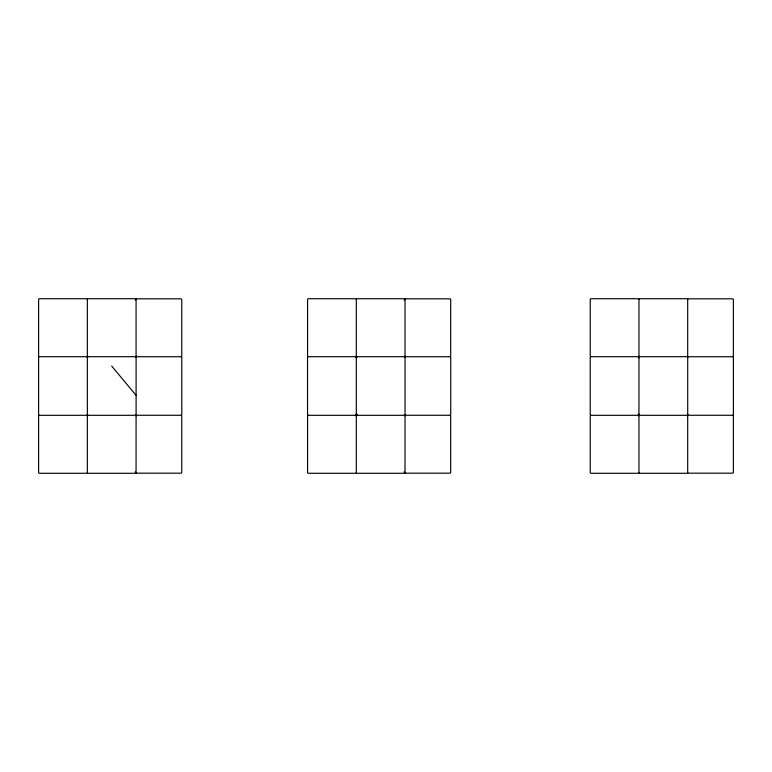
<?xml version="1.0" encoding="UTF-8"?>
<svg xmlns="http://www.w3.org/2000/svg" width="772" height="772" viewBox="0 0 772 772"><rect width="100%" height="100%" fill="white"/><g stroke="black" fill="none" stroke-linecap="round" stroke-linejoin="round"><path stroke-width="1.16" d="M136.094 357.311L136.644 356.732L181.246 356.732L181.796 357.311L181.796 414.689L181.246 415.268L136.625 415.268L136.075 415.847L136.075 472.705L135.496 473.284L87.931 473.284L87.352 472.705L87.352 415.886L87.931 415.307L135.515 415.307L136.094 414.718L136.094 357.282L135.515 356.693L87.931 356.693L87.352 356.114L87.352 299.295L87.931 298.716L135.496 298.716L136.075 299.295L136.075 356.153L136.625 356.732M405.049 357.311L405.589 356.732L450.192 356.732L450.742 357.311L450.742 414.689L450.192 415.268L405.57 415.268L405.02 415.847L405.02 472.705L404.441 473.284L356.876 473.284L356.297 472.705L356.297 415.249L356.876 414.67L356.297 414.091L355.718 414.67L356.297 415.886L356.876 415.307L404.47 415.307L405.049 414.718L405.049 357.282L404.47 356.693L356.876 356.693L356.297 356.114L355.718 356.693L308.125 356.693L307.546 357.282L307.546 414.718L308.125 415.307L355.718 415.307L356.297 414.718L356.297 357.282L356.876 356.693L356.297 357.909L355.718 356.693L356.297 357.282M687.707 357.311L688.248 356.732L732.86 356.732L733.4 357.311L733.4 414.689L732.86 415.268L688.228 415.268L687.688 415.847L687.688 472.705L687.109 473.284L639.534 473.284L638.955 472.705L638.955 415.249L638.376 414.67L638.955 414.091L639.534 414.67L638.955 415.886L638.376 415.307L590.783 415.307L590.204 414.718L590.204 357.282L590.783 356.693L638.376 356.693L638.955 356.114L639.534 356.693L687.128 356.693L687.707 357.282L687.707 414.718L687.128 415.307L639.534 415.307L638.955 414.718L638.955 357.282L638.376 356.693L638.955 357.909L639.534 356.693L638.955 357.282M136.075 299.401L136.625 298.822L181.217 298.822L181.758 299.401L181.758 356.153L181.217 356.732M405.02 299.401L405.57 298.822L450.163 298.822L450.703 299.401L450.703 356.153L450.163 356.732M687.688 299.401L688.228 298.822L732.821 298.822L733.371 299.401L733.371 356.153L732.821 356.732M87.352 356.114L86.773 356.693L39.179 356.693L38.6 357.282L38.6 414.718L39.179 415.307L86.773 415.307L87.352 415.886M86.773 415.307L87.352 414.718L87.352 357.282L87.931 356.693M638.955 414.718L638.376 415.307L638.376 414.67M39.198 415.307L38.619 415.886L38.619 472.705L39.198 473.284L86.773 473.284L87.352 472.705M135.496 356.693L136.075 356.114M356.876 357.33L356.297 356.751L356.297 299.295L356.876 298.716L404.441 298.716L405.02 299.295L405.02 356.153L405.57 356.732M355.718 357.33L356.297 356.751M308.153 415.307L307.574 415.886L307.574 472.705L308.153 473.284L355.718 473.284L356.297 472.705M404.441 356.693L405.02 356.114M638.376 357.33L638.955 356.751L638.955 299.295L639.534 298.716L687.109 298.716L687.688 299.295L687.688 356.153L688.228 356.732M590.812 415.307L590.233 415.886L590.233 472.705L590.812 473.284L638.376 473.284L638.955 472.705M687.109 356.693L687.688 356.114M638.955 415.249L639.534 414.67M135.196 300.009L136.625 298.822M404.152 300.009L405.57 298.822M135.196 471.991L136.625 473.178L181.217 473.178L181.758 472.599L181.758 415.847L181.217 415.268M404.152 471.991L405.57 473.178L450.163 473.178L450.703 472.599L450.703 415.847L450.163 415.268M638.955 299.295L638.376 298.716L590.812 298.716L590.233 299.295L590.233 356.114L590.812 356.693M638.955 356.751L639.534 357.33M687.109 415.307L687.688 415.886M356.297 299.295L355.718 298.716L308.153 298.716L307.574 299.295L307.574 356.114L308.153 356.693M404.441 415.307L405.02 415.886M355.718 414.67L356.297 415.249M87.352 299.295L86.773 298.716L39.198 298.716L38.619 299.295L38.619 356.114L39.198 356.693M135.496 415.307L136.075 415.886M356.297 414.718L356.876 415.307L356.876 414.67M86.773 356.693L87.352 357.282M87.352 414.718L87.931 415.307M732.821 415.268L733.371 415.847L733.371 472.599L732.821 473.178L688.228 473.178L687.688 472.599M405.02 472.599L405.57 473.178M136.075 472.599L136.625 473.178M687.707 414.689L688.248 415.268M405.049 414.689L405.589 415.268M136.094 414.689L136.644 415.268M111.718 366.053L136.094 395.361"/></g></svg>
